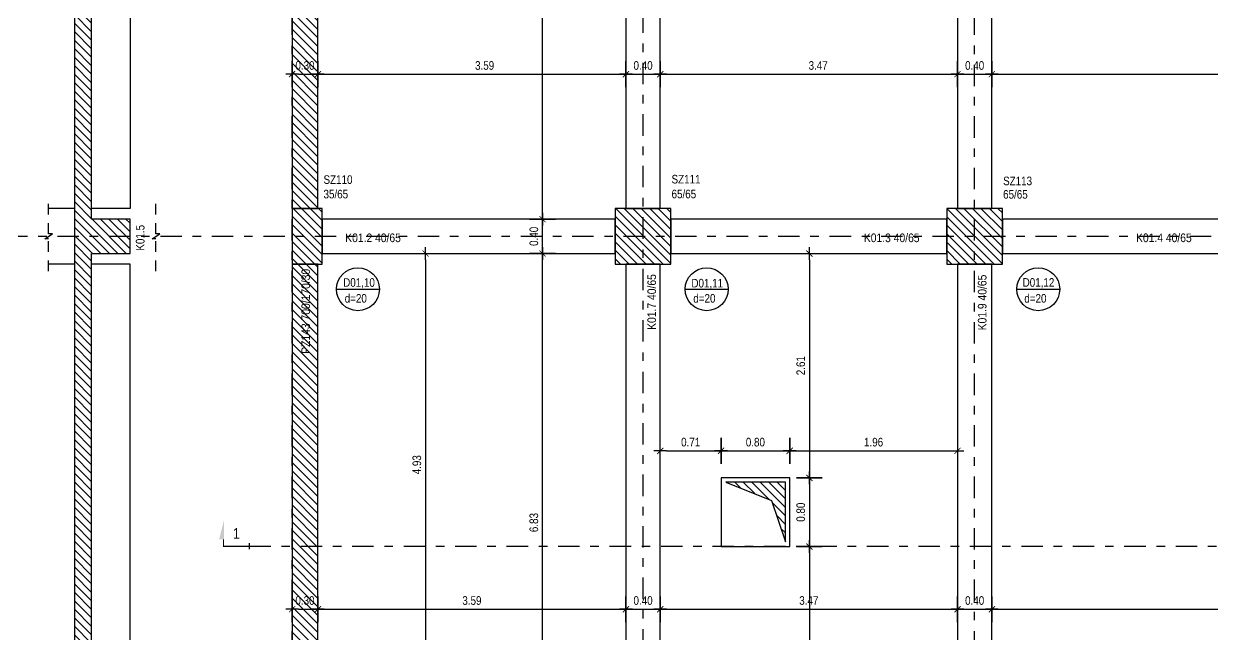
# Model space of a CAD drawing. Header units: metres. Extents: x 419734 to 420376, y 4564732 to 4565123.
# Drawn here: x 419868.5 to 419882.35, y 4565094.95 to 4565102.06 of the extents above; entities that cross this region are included whole.
import ezdxf
from ezdxf.enums import TextEntityAlignment as Align

# ---------------------------------------------------------------- set-up
doc = ezdxf.new("R2010")
doc.units = ezdxf.units.M
doc.linetypes.add('NASCOSTA', pattern=[0.375, 0.25, -0.125])
doc.linetypes.add('TRATTO-PUNTO', pattern=[1, 0.5, -0.25, 0, -0.25])
doc.layers.get('Defpoints').update_dxf_attribs({"color": 5})
for name, color, linetype in [('SW_ASSI', 7, 'TRATTO-PUNTO'), ('SW_DIM', 33, 'Continuous'), ('SW_MAGRONE', 2, 'Continuous'), ('SW_QUOTE', 1, 'Continuous'), ('SW_SEZIONI_CARPENTERIA', 4, 'Continuous'), ('SW_TESTI', 2, 'Continuous'), ('SW_TRATT_GRIGIO', 252, 'NASCOSTA'), ('SW_TRATTEGGIO_252', 252, 'Continuous'), ('SW_TXT_TESTI', 1, 'Continuous'), ('SW_VISTE', 1, 'Continuous')]:
    doc.layers.add(name, color=color, linetype=linetype)
doc.styles.add('SWS', font='ARIALN.TTF')
doc.dimstyles.new('DIM-SW-50_m', dxfattribs={"dimtxt": 0.1, "dimasz": 0.075, "dimexe": 0.125, "dimexo": 0.125, "dimgap": 0.05, "dimtad": 1, "dimzin": 1, "dimdsep": 46, "dimtxsty": 'SWS', "dimblk1": 'D', "dimblk2": 'D', "dimsah": 1, "dimcen": 0.0075, "dimdle": 0.0625, "dimse1": 1, "dimse2": 1, "dimclrd": 256, "dimclre": 256, "dimclrt": 256, "dimazin": 0, "dimtfac": 0.75, "dimtmove": 1, "dimatfit": 3, "dimldrblk": 'D', "dimfxl": 0.125, "dimtvp": 1.5, "dimtolj": 1, "dimtzin": 0, "dimarcsym": 0})

# ---------------------------------------------------------------- blocks, each defined once
blk = doc.blocks.new('D')
for p, q in [((0, 2), (0, -2)), ((-1, 0), (1, 0))]:
    blk.add_line(p, q)
at = {"const_width": 0.141}
blk.add_lwpolyline([(0.48, 0.48), (-0.48, -0.48)], dxfattribs=at)
blk = doc.blocks.new('*D400')
at = {"layer": 'Defpoints', "color": 0, "ltscale": 0.5, "transparency": 16777216}
for p in [(419871.625, 4565101.473), (419871.925, 4565101.473), (419871.925, 4565101.473)]:
    blk.add_point(p, dxfattribs=at)
at = {"layer": 'SW_DIM', "lineweight": -2, "ltscale": 0.5, "transparency": 16777216}
blk.add_line((419871.7, 4565101.473), (419871.85, 4565101.473), dxfattribs=at)
at = {"layer": 'SW_DIM', "lineweight": -2, "ltscale": 0.5, "transparency": 16777216, "xscale": 0.075, "yscale": 0.075, "zscale": 0.075, "rotation": 180}
blk.add_blockref('D', (419871.625, 4565101.473), dxfattribs=at)
at = {"layer": 'SW_DIM', "lineweight": -2, "ltscale": 0.5, "transparency": 16777216, "xscale": 0.075, "yscale": 0.075, "zscale": 0.075}
blk.add_blockref('D', (419871.925, 4565101.473), dxfattribs=at)
at = {"layer": 'SW_DIM', "ltscale": 0.5, "transparency": 16777216, "insert": (419871.775, 4565101.574), "char_height": 0.1, "attachment_point": 5, "style": 'SWS'}
blk.add_mtext('\\A1;0.30', dxfattribs=at)
blk = doc.blocks.new('*D401')
at = {"layer": 'Defpoints', "color": 0, "ltscale": 0.5, "transparency": 16777216}
for p in [(419871.925, 4565101.473), (419875.516, 4565101.473), (419875.516, 4565101.459)]:
    blk.add_point(p, dxfattribs=at)
at = {"layer": 'SW_DIM', "lineweight": -2, "ltscale": 0.5, "transparency": 16777216}
blk.add_line((419872, 4565101.473), (419875.441, 4565101.473), dxfattribs=at)
at = {"layer": 'SW_DIM', "lineweight": -2, "ltscale": 0.5, "transparency": 16777216, "xscale": 0.075, "yscale": 0.075, "zscale": 0.075, "rotation": 180}
blk.add_blockref('D', (419871.925, 4565101.473), dxfattribs=at)
at = {"layer": 'SW_DIM', "lineweight": -2, "ltscale": 0.5, "transparency": 16777216, "xscale": 0.075, "yscale": 0.075, "zscale": 0.075}
blk.add_blockref('D', (419875.516, 4565101.473), dxfattribs=at)
at = {"layer": 'SW_DIM', "ltscale": 0.5, "transparency": 16777216, "insert": (419873.869, 4565101.574), "char_height": 0.1, "attachment_point": 5, "style": 'SWS'}
blk.add_mtext('\\A1;3.59', dxfattribs=at)
blk = doc.blocks.new('*D402')
at = {"layer": 'Defpoints', "color": 0, "ltscale": 0.5, "transparency": 16777216}
for p in [(419875.516, 4565101.459), (419875.916, 4565101.473), (419875.916, 4565101.465)]:
    blk.add_point(p, dxfattribs=at)
at = {"layer": 'SW_DIM', "lineweight": -2, "ltscale": 0.5, "transparency": 16777216}
blk.add_line((419875.591, 4565101.473), (419875.841, 4565101.473), dxfattribs=at)
at = {"layer": 'SW_DIM', "lineweight": -2, "ltscale": 0.5, "transparency": 16777216, "xscale": 0.075, "yscale": 0.075, "zscale": 0.075, "rotation": 180}
blk.add_blockref('D', (419875.516, 4565101.473), dxfattribs=at)
at = {"layer": 'SW_DIM', "lineweight": -2, "ltscale": 0.5, "transparency": 16777216, "xscale": 0.075, "yscale": 0.075, "zscale": 0.075}
blk.add_blockref('D', (419875.916, 4565101.473), dxfattribs=at)
at = {"layer": 'SW_DIM', "ltscale": 0.5, "transparency": 16777216, "insert": (419875.716, 4565101.574), "char_height": 0.1, "attachment_point": 5, "style": 'SWS'}
blk.add_mtext('\\A1;0.40', dxfattribs=at)
blk = doc.blocks.new('*D403')
at = {"layer": 'Defpoints', "color": 0, "ltscale": 0.5, "transparency": 16777216}
for p in [(419875.916, 4565101.465), (419879.381, 4565101.487), (419879.381, 4565101.473)]:
    blk.add_point(p, dxfattribs=at)
at = {"layer": 'SW_DIM', "lineweight": -2, "ltscale": 0.5, "transparency": 16777216}
blk.add_line((419875.991, 4565101.473), (419879.306, 4565101.473), dxfattribs=at)
at = {"layer": 'SW_DIM', "lineweight": -2, "ltscale": 0.5, "transparency": 16777216, "xscale": 0.075, "yscale": 0.075, "zscale": 0.075, "rotation": 180}
blk.add_blockref('D', (419875.916, 4565101.473), dxfattribs=at)
at = {"layer": 'SW_DIM', "lineweight": -2, "ltscale": 0.5, "transparency": 16777216, "xscale": 0.075, "yscale": 0.075, "zscale": 0.075}
blk.add_blockref('D', (419879.381, 4565101.473), dxfattribs=at)
at = {"layer": 'SW_DIM', "ltscale": 0.5, "transparency": 16777216, "insert": (419877.757, 4565101.574), "char_height": 0.1, "attachment_point": 5, "style": 'SWS'}
blk.add_mtext('\\A1;3.47', dxfattribs=at)
blk = doc.blocks.new('*D404')
at = {"layer": 'Defpoints', "color": 0, "ltscale": 0.5, "transparency": 16777216}
for p in [(419879.381, 4565101.487), (419879.781, 4565101.473), (419879.781, 4565101.459)]:
    blk.add_point(p, dxfattribs=at)
at = {"layer": 'SW_DIM', "lineweight": -2, "ltscale": 0.5, "transparency": 16777216}
blk.add_line((419879.456, 4565101.473), (419879.706, 4565101.473), dxfattribs=at)
at = {"layer": 'SW_DIM', "lineweight": -2, "ltscale": 0.5, "transparency": 16777216, "xscale": 0.075, "yscale": 0.075, "zscale": 0.075, "rotation": 180}
blk.add_blockref('D', (419879.381, 4565101.473), dxfattribs=at)
at = {"layer": 'SW_DIM', "lineweight": -2, "ltscale": 0.5, "transparency": 16777216, "xscale": 0.075, "yscale": 0.075, "zscale": 0.075}
blk.add_blockref('D', (419879.781, 4565101.473), dxfattribs=at)
at = {"layer": 'SW_DIM', "ltscale": 0.5, "transparency": 16777216, "insert": (419879.581, 4565101.574), "char_height": 0.1, "attachment_point": 5, "style": 'SWS'}
blk.add_mtext('\\A1;0.40', dxfattribs=at)
blk = doc.blocks.new('*D405')
at = {"layer": 'Defpoints', "color": 0, "ltscale": 0.5, "transparency": 16777216}
for p in [(419879.781, 4565101.459), (419886.748, 4565101.473), (419886.748, 4565101.459)]:
    blk.add_point(p, dxfattribs=at)
at = {"layer": 'SW_DIM', "lineweight": -2, "ltscale": 0.5, "transparency": 16777216}
blk.add_line((419879.856, 4565101.473), (419886.673, 4565101.473), dxfattribs=at)
at = {"layer": 'SW_DIM', "lineweight": -2, "ltscale": 0.5, "transparency": 16777216, "xscale": 0.075, "yscale": 0.075, "zscale": 0.075, "rotation": 180}
blk.add_blockref('D', (419879.781, 4565101.473), dxfattribs=at)
at = {"layer": 'SW_DIM', "lineweight": -2, "ltscale": 0.5, "transparency": 16777216, "xscale": 0.075, "yscale": 0.075, "zscale": 0.075}
blk.add_blockref('D', (419886.748, 4565101.473), dxfattribs=at)
at = {"layer": 'SW_DIM', "ltscale": 0.5, "transparency": 16777216, "insert": (419882.957, 4565101.574), "char_height": 0.1, "attachment_point": 5, "style": 'SWS'}
blk.add_mtext('\\A1;6.97', dxfattribs=at)
blk = doc.blocks.new('*D421')
at = {"layer": 'Defpoints', "color": 0, "ltscale": 0.5, "transparency": 16777216}
for p in [(419871.625, 4565095.237), (419871.925, 4565095.237), (419871.925, 4565095.237)]:
    blk.add_point(p, dxfattribs=at)
at = {"layer": 'SW_DIM', "lineweight": -2, "ltscale": 0.5, "transparency": 16777216}
blk.add_line((419871.7, 4565095.237), (419871.85, 4565095.237), dxfattribs=at)
at = {"layer": 'SW_DIM', "lineweight": -2, "ltscale": 0.5, "transparency": 16777216, "xscale": 0.075, "yscale": 0.075, "zscale": 0.075, "rotation": 180}
blk.add_blockref('D', (419871.625, 4565095.237), dxfattribs=at)
at = {"layer": 'SW_DIM', "lineweight": -2, "ltscale": 0.5, "transparency": 16777216, "xscale": 0.075, "yscale": 0.075, "zscale": 0.075}
blk.add_blockref('D', (419871.925, 4565095.237), dxfattribs=at)
at = {"layer": 'SW_DIM', "ltscale": 0.5, "transparency": 16777216, "insert": (419871.775, 4565095.338), "char_height": 0.1, "attachment_point": 5, "style": 'SWS'}
blk.add_mtext('\\A1;0.30', dxfattribs=at)
blk = doc.blocks.new('*D422')
at = {"layer": 'Defpoints', "color": 0, "ltscale": 0.5, "transparency": 16777216}
for p in [(419871.925, 4565095.237), (419875.516, 4565095.237), (419875.516, 4565095.223)]:
    blk.add_point(p, dxfattribs=at)
at = {"layer": 'SW_DIM', "lineweight": -2, "ltscale": 0.5, "transparency": 16777216}
blk.add_line((419872, 4565095.237), (419875.441, 4565095.237), dxfattribs=at)
at = {"layer": 'SW_DIM', "lineweight": -2, "ltscale": 0.5, "transparency": 16777216, "xscale": 0.075, "yscale": 0.075, "zscale": 0.075, "rotation": 180}
blk.add_blockref('D', (419871.925, 4565095.237), dxfattribs=at)
at = {"layer": 'SW_DIM', "lineweight": -2, "ltscale": 0.5, "transparency": 16777216, "xscale": 0.075, "yscale": 0.075, "zscale": 0.075}
blk.add_blockref('D', (419875.516, 4565095.237), dxfattribs=at)
at = {"layer": 'SW_DIM', "ltscale": 0.5, "transparency": 16777216, "insert": (419873.721, 4565095.338), "char_height": 0.1, "attachment_point": 5, "style": 'SWS'}
blk.add_mtext('\\A1;3.59', dxfattribs=at)
blk = doc.blocks.new('*D423')
at = {"layer": 'Defpoints', "color": 0, "ltscale": 0.5, "transparency": 16777216}
for p in [(419875.516, 4565095.223), (419875.916, 4565095.237), (419875.916, 4565095.228)]:
    blk.add_point(p, dxfattribs=at)
at = {"layer": 'SW_DIM', "lineweight": -2, "ltscale": 0.5, "transparency": 16777216}
blk.add_line((419875.591, 4565095.237), (419875.841, 4565095.237), dxfattribs=at)
at = {"layer": 'SW_DIM', "lineweight": -2, "ltscale": 0.5, "transparency": 16777216, "xscale": 0.075, "yscale": 0.075, "zscale": 0.075, "rotation": 180}
blk.add_blockref('D', (419875.516, 4565095.237), dxfattribs=at)
at = {"layer": 'SW_DIM', "lineweight": -2, "ltscale": 0.5, "transparency": 16777216, "xscale": 0.075, "yscale": 0.075, "zscale": 0.075}
blk.add_blockref('D', (419875.916, 4565095.237), dxfattribs=at)
at = {"layer": 'SW_DIM', "ltscale": 0.5, "transparency": 16777216, "insert": (419875.716, 4565095.338), "char_height": 0.1, "attachment_point": 5, "style": 'SWS'}
blk.add_mtext('\\A1;0.40', dxfattribs=at)
blk = doc.blocks.new('*D424')
at = {"layer": 'Defpoints', "color": 0, "ltscale": 0.5, "transparency": 16777216}
for p in [(419875.916, 4565095.228), (419879.381, 4565095.25), (419879.381, 4565095.237)]:
    blk.add_point(p, dxfattribs=at)
at = {"layer": 'SW_DIM', "lineweight": -2, "ltscale": 0.5, "transparency": 16777216}
blk.add_line((419875.991, 4565095.237), (419879.306, 4565095.237), dxfattribs=at)
at = {"layer": 'SW_DIM', "lineweight": -2, "ltscale": 0.5, "transparency": 16777216, "xscale": 0.075, "yscale": 0.075, "zscale": 0.075, "rotation": 180}
blk.add_blockref('D', (419875.916, 4565095.237), dxfattribs=at)
at = {"layer": 'SW_DIM', "lineweight": -2, "ltscale": 0.5, "transparency": 16777216, "xscale": 0.075, "yscale": 0.075, "zscale": 0.075}
blk.add_blockref('D', (419879.381, 4565095.237), dxfattribs=at)
at = {"layer": 'SW_DIM', "ltscale": 0.5, "transparency": 16777216, "insert": (419877.648, 4565095.338), "char_height": 0.1, "attachment_point": 5, "style": 'SWS'}
blk.add_mtext('\\A1;3.47', dxfattribs=at)
blk = doc.blocks.new('*D425')
at = {"layer": 'Defpoints', "color": 0, "ltscale": 0.5, "transparency": 16777216}
for p in [(419879.381, 4565095.25), (419879.781, 4565095.237), (419879.781, 4565095.223)]:
    blk.add_point(p, dxfattribs=at)
at = {"layer": 'SW_DIM', "lineweight": -2, "ltscale": 0.5, "transparency": 16777216}
blk.add_line((419879.456, 4565095.237), (419879.706, 4565095.237), dxfattribs=at)
at = {"layer": 'SW_DIM', "lineweight": -2, "ltscale": 0.5, "transparency": 16777216, "xscale": 0.075, "yscale": 0.075, "zscale": 0.075, "rotation": 180}
blk.add_blockref('D', (419879.381, 4565095.237), dxfattribs=at)
at = {"layer": 'SW_DIM', "lineweight": -2, "ltscale": 0.5, "transparency": 16777216, "xscale": 0.075, "yscale": 0.075, "zscale": 0.075}
blk.add_blockref('D', (419879.781, 4565095.237), dxfattribs=at)
at = {"layer": 'SW_DIM', "ltscale": 0.5, "transparency": 16777216, "insert": (419879.581, 4565095.338), "char_height": 0.1, "attachment_point": 5, "style": 'SWS'}
blk.add_mtext('\\A1;0.40', dxfattribs=at)
blk = doc.blocks.new('*D426')
at = {"layer": 'Defpoints', "color": 0, "ltscale": 0.5, "transparency": 16777216}
for p in [(419879.781, 4565095.223), (419886.748, 4565095.237), (419886.748, 4565095.223)]:
    blk.add_point(p, dxfattribs=at)
at = {"layer": 'SW_DIM', "lineweight": -2, "ltscale": 0.5, "transparency": 16777216}
blk.add_line((419879.856, 4565095.237), (419886.673, 4565095.237), dxfattribs=at)
at = {"layer": 'SW_DIM', "lineweight": -2, "ltscale": 0.5, "transparency": 16777216, "xscale": 0.075, "yscale": 0.075, "zscale": 0.075, "rotation": 180}
blk.add_blockref('D', (419879.781, 4565095.237), dxfattribs=at)
at = {"layer": 'SW_DIM', "lineweight": -2, "ltscale": 0.5, "transparency": 16777216, "xscale": 0.075, "yscale": 0.075, "zscale": 0.075}
blk.add_blockref('D', (419886.748, 4565095.237), dxfattribs=at)
at = {"layer": 'SW_DIM', "ltscale": 0.5, "transparency": 16777216, "insert": (419883.264, 4565095.338), "char_height": 0.1, "attachment_point": 5, "style": 'SWS'}
blk.add_mtext('\\A1;6.97', dxfattribs=at)
blk = doc.blocks.new('*D443')
at = {"layer": 'Defpoints', "color": 0, "ltscale": 0.5, "transparency": 16777216}
for p in [(419874.544, 4565099.383), (419874.55, 4565099.383), (419874.544, 4565092.558)]:
    blk.add_point(p, dxfattribs=at)
at = {"layer": 'SW_DIM', "lineweight": -2, "ltscale": 0.5, "transparency": 16777216}
blk.add_line((419874.544, 4565092.633), (419874.544, 4565099.308), dxfattribs=at)
at = {"layer": 'SW_DIM', "lineweight": -2, "ltscale": 0.5, "transparency": 16777216, "xscale": 0.075, "yscale": 0.075, "zscale": 0.075}
for p, rotation in [((419874.544, 4565099.383), 90), ((419874.544, 4565092.558), 270)]:
    blk.add_blockref('D', p, dxfattribs=dict(at, rotation=rotation))
at = {"layer": 'SW_DIM', "ltscale": 0.5, "transparency": 16777216, "insert": (419874.443, 4565096.247), "char_height": 0.1, "attachment_point": 5, "rotation": 90, "style": 'SWS'}
blk.add_mtext('\\A1;6.83', dxfattribs=at)
blk = doc.blocks.new('*D444')
at = {"layer": 'Defpoints', "color": 0, "ltscale": 0.5, "transparency": 16777216}
for p in [(419874.536, 4565099.783), (419874.544, 4565099.783), (419874.55, 4565099.383)]:
    blk.add_point(p, dxfattribs=at)
at = {"layer": 'SW_DIM', "lineweight": -2, "ltscale": 0.5, "transparency": 16777216}
blk.add_line((419874.544, 4565099.458), (419874.544, 4565099.708), dxfattribs=at)
at = {"layer": 'SW_DIM', "lineweight": -2, "ltscale": 0.5, "transparency": 16777216, "xscale": 0.075, "yscale": 0.075, "zscale": 0.075}
for p, rotation in [((419874.544, 4565099.783), 90), ((419874.544, 4565099.383), 270)]:
    blk.add_blockref('D', p, dxfattribs=dict(at, rotation=rotation))
at = {"layer": 'SW_DIM', "ltscale": 0.5, "transparency": 16777216, "insert": (419874.443, 4565099.583), "char_height": 0.1, "attachment_point": 5, "rotation": 90, "style": 'SWS'}
blk.add_mtext('\\A1;0.40', dxfattribs=at)
blk = doc.blocks.new('*D445')
at = {"layer": 'Defpoints', "color": 0, "ltscale": 0.5, "transparency": 16777216}
for p in [(419874.544, 4565105.108), (419874.55, 4565105.108), (419874.536, 4565099.783)]:
    blk.add_point(p, dxfattribs=at)
at = {"layer": 'SW_DIM', "lineweight": -2, "ltscale": 0.5, "transparency": 16777216}
blk.add_line((419874.544, 4565099.858), (419874.544, 4565105.033), dxfattribs=at)
at = {"layer": 'SW_DIM', "lineweight": -2, "ltscale": 0.5, "transparency": 16777216, "xscale": 0.075, "yscale": 0.075, "zscale": 0.075}
for p, rotation in [((419874.544, 4565105.108), 90), ((419874.544, 4565099.783), 270)]:
    blk.add_blockref('D', p, dxfattribs=dict(at, rotation=rotation))
at = {"layer": 'SW_DIM', "ltscale": 0.5, "transparency": 16777216, "insert": (419874.443, 4565102.446), "char_height": 0.1, "attachment_point": 5, "rotation": 90, "style": 'SWS'}
blk.add_mtext('\\A1;5.32', dxfattribs=at)
blk = doc.blocks.new('*U6')
at = {"layer": 'SW_QUOTE', "const_width": 0.0003}
blk.add_lwpolyline([(0, 0), (-0.006, 0), (-0.006, 0.00159)], dxfattribs=at)
at = {"layer": 'SW_QUOTE', "const_width": 0.0003, "flags": 128}
blk.add_lwpolyline([(0, -0.00075), (0, 0.00075)], dxfattribs=at)
at = {"layer": 'SW_QUOTE'}
blk.add_solid([(-0.00585, 0.00159), (-0.00701, 0.00159), (-0.00585, 0.00624)], dxfattribs=at)
at = {"layer": 'SW_TESTI', "color": 3, "style": 'SWS'}
blk.add_attdef('SEZ', text='', height=0.0025, dxfattribs=at).set_placement((-0.003, 0.003), align=Align.MIDDLE)
at = {"layer": 'SW_TESTI', "style": 'SWS'}
for tag, p in [('RIF_DOC', (-0.003, -0.0025)), ('RIF_DOC_SEC', (-0.003, -0.0055))]:
    blk.add_attdef(tag, text='', height=0.002, dxfattribs=at).set_placement(p, align=Align.MIDDLE)
blk = doc.blocks.new('*D512')
at = {"layer": 'Defpoints', "color": 0, "ltscale": 0.5, "transparency": 16777216}
for p in [(419872.903, 4565099.383), (419872.825, 4565094.458), (419873.18, 4565094.458)]:
    blk.add_point(p, dxfattribs=at)
at = {"layer": 'SW_DIM', "lineweight": -2, "ltscale": 0.5, "transparency": 16777216}
blk.add_line((419873.18, 4565099.308), (419873.18, 4565094.533), dxfattribs=at)
at = {"layer": 'SW_DIM', "lineweight": -2, "ltscale": 0.5, "transparency": 16777216, "xscale": 0.075, "yscale": 0.075, "zscale": 0.075}
for p, rotation in [((419873.18, 4565099.383), 90), ((419873.18, 4565094.458), 270)]:
    blk.add_blockref('D', p, dxfattribs=dict(at, rotation=rotation))
at = {"layer": 'SW_DIM', "ltscale": 0.5, "transparency": 16777216, "insert": (419873.079, 4565096.921), "char_height": 0.1, "attachment_point": 5, "rotation": 90, "style": 'SWS'}
blk.add_mtext('\\A1;4.93', dxfattribs=at)
blk = doc.blocks.new('*D515')
at = {"layer": 'Defpoints', "color": 0, "ltscale": 0.5, "transparency": 16777216}
for p in [(419876.625, 4565097.083), (419875.916, 4565096.822), (419876.625, 4565096.768)]:
    blk.add_point(p, dxfattribs=at)
at = {"layer": 'SW_DIM', "lineweight": -2, "ltscale": 0.5, "transparency": 16777216}
blk.add_line((419875.991, 4565097.083), (419876.55, 4565097.083), dxfattribs=at)
at = {"layer": 'SW_DIM', "lineweight": -2, "ltscale": 0.5, "transparency": 16777216, "xscale": 0.075, "yscale": 0.075, "zscale": 0.075, "rotation": 180}
blk.add_blockref('D', (419875.916, 4565097.083), dxfattribs=at)
at = {"layer": 'SW_DIM', "lineweight": -2, "ltscale": 0.5, "transparency": 16777216, "xscale": 0.075, "yscale": 0.075, "zscale": 0.075}
blk.add_blockref('D', (419876.625, 4565097.083), dxfattribs=at)
at = {"layer": 'SW_DIM', "ltscale": 0.5, "transparency": 16777216, "insert": (419876.271, 4565097.184), "char_height": 0.1, "attachment_point": 5, "style": 'SWS'}
blk.add_mtext('\\A1;0.71', dxfattribs=at)
blk = doc.blocks.new('*D516')
at = {"layer": 'Defpoints', "color": 0, "ltscale": 0.5, "transparency": 16777216}
for p in [(419877.425, 4565097.083), (419876.625, 4565096.768), (419877.425, 4565096.768)]:
    blk.add_point(p, dxfattribs=at)
at = {"layer": 'SW_DIM', "lineweight": -2, "ltscale": 0.5, "transparency": 16777216}
blk.add_line((419876.7, 4565097.083), (419877.35, 4565097.083), dxfattribs=at)
at = {"layer": 'SW_DIM', "lineweight": -2, "ltscale": 0.5, "transparency": 16777216, "xscale": 0.075, "yscale": 0.075, "zscale": 0.075, "rotation": 180}
blk.add_blockref('D', (419876.625, 4565097.083), dxfattribs=at)
at = {"layer": 'SW_DIM', "lineweight": -2, "ltscale": 0.5, "transparency": 16777216, "xscale": 0.075, "yscale": 0.075, "zscale": 0.075}
blk.add_blockref('D', (419877.425, 4565097.083), dxfattribs=at)
at = {"layer": 'SW_DIM', "ltscale": 0.5, "transparency": 16777216, "insert": (419877.025, 4565097.184), "char_height": 0.1, "attachment_point": 5, "style": 'SWS'}
blk.add_mtext('\\A1;0.80', dxfattribs=at)
blk = doc.blocks.new('*D517')
at = {"layer": 'Defpoints', "color": 0, "ltscale": 0.5, "transparency": 16777216}
for p in [(419879.381, 4565097.083), (419879.381, 4565096.843), (419877.425, 4565096.768)]:
    blk.add_point(p, dxfattribs=at)
at = {"layer": 'SW_DIM', "lineweight": -2, "ltscale": 0.5, "transparency": 16777216}
blk.add_line((419877.5, 4565097.083), (419879.306, 4565097.083), dxfattribs=at)
at = {"layer": 'SW_DIM', "lineweight": -2, "ltscale": 0.5, "transparency": 16777216, "xscale": 0.075, "yscale": 0.075, "zscale": 0.075, "rotation": 180}
blk.add_blockref('D', (419877.425, 4565097.083), dxfattribs=at)
at = {"layer": 'SW_DIM', "lineweight": -2, "ltscale": 0.5, "transparency": 16777216, "xscale": 0.075, "yscale": 0.075, "zscale": 0.075}
blk.add_blockref('D', (419879.381, 4565097.083), dxfattribs=at)
at = {"layer": 'SW_DIM', "ltscale": 0.5, "transparency": 16777216, "insert": (419878.403, 4565097.184), "char_height": 0.1, "attachment_point": 5, "style": 'SWS'}
blk.add_mtext('\\A1;1.96', dxfattribs=at)
blk = doc.blocks.new('*D518')
at = {"layer": 'Defpoints', "color": 0, "ltscale": 0.5, "transparency": 16777216}
for p in [(419877.454, 4565099.383), (419877.425, 4565096.768), (419877.655, 4565096.768)]:
    blk.add_point(p, dxfattribs=at)
at = {"layer": 'SW_DIM', "lineweight": -2, "ltscale": 0.5, "transparency": 16777216}
blk.add_line((419877.655, 4565099.308), (419877.655, 4565096.843), dxfattribs=at)
at = {"layer": 'SW_DIM', "lineweight": -2, "ltscale": 0.5, "transparency": 16777216, "xscale": 0.075, "yscale": 0.075, "zscale": 0.075}
for p, rotation in [((419877.655, 4565099.383), 90), ((419877.655, 4565096.768), 270)]:
    blk.add_blockref('D', p, dxfattribs=dict(at, rotation=rotation))
at = {"layer": 'SW_DIM', "ltscale": 0.5, "transparency": 16777216, "insert": (419877.554, 4565098.076), "char_height": 0.1, "attachment_point": 5, "rotation": 90, "style": 'SWS'}
blk.add_mtext('\\A1;2.61', dxfattribs=at)
blk = doc.blocks.new('*D519')
at = {"layer": 'Defpoints', "color": 0, "ltscale": 0.5, "transparency": 16777216}
for p in [(419877.425, 4565096.768), (419877.425, 4565095.968), (419877.655, 4565095.968)]:
    blk.add_point(p, dxfattribs=at)
at = {"layer": 'SW_DIM', "lineweight": -2, "ltscale": 0.5, "transparency": 16777216}
blk.add_line((419877.655, 4565096.693), (419877.655, 4565096.043), dxfattribs=at)
at = {"layer": 'SW_DIM', "lineweight": -2, "ltscale": 0.5, "transparency": 16777216, "xscale": 0.075, "yscale": 0.075, "zscale": 0.075}
for p, rotation in [((419877.655, 4565096.768), 90), ((419877.655, 4565095.968), 270)]:
    blk.add_blockref('D', p, dxfattribs=dict(at, rotation=rotation))
at = {"layer": 'SW_DIM', "ltscale": 0.5, "transparency": 16777216, "insert": (419877.554, 4565096.368), "char_height": 0.1, "attachment_point": 5, "rotation": 90, "style": 'SWS'}
blk.add_mtext('\\A1;0.80', dxfattribs=at)
blk = doc.blocks.new('*D520')
at = {"layer": 'Defpoints', "color": 0, "ltscale": 0.5, "transparency": 16777216}
for p in [(419877.425, 4565095.968), (419877.533, 4565092.558), (419877.655, 4565092.558)]:
    blk.add_point(p, dxfattribs=at)
at = {"layer": 'SW_DIM', "lineweight": -2, "ltscale": 0.5, "transparency": 16777216}
blk.add_line((419877.655, 4565095.893), (419877.655, 4565092.633), dxfattribs=at)
at = {"layer": 'SW_DIM', "lineweight": -2, "ltscale": 0.5, "transparency": 16777216, "xscale": 0.075, "yscale": 0.075, "zscale": 0.075}
for p, rotation in [((419877.655, 4565095.968), 90), ((419877.655, 4565092.558), 270)]:
    blk.add_blockref('D', p, dxfattribs=dict(at, rotation=rotation))
at = {"layer": 'SW_DIM', "ltscale": 0.5, "transparency": 16777216, "insert": (419877.554, 4565094.263), "char_height": 0.1, "attachment_point": 5, "rotation": 90, "style": 'SWS'}
blk.add_mtext('\\A1;3.41', dxfattribs=at)

msp = doc.modelspace()

# ---------------------------------------------------------------- hatches: boundary and pattern name
at = {"layer": 'SW_TRATTEGGIO_252'}
h = msp.add_hatch(dxfattribs=at)
h.set_pattern_fill('_USER', color=256, scale=0.07, angle=135, pattern_type=0)
h.set_pattern_definition([(135, (419843.31184, 4565196.05052), (-0.049497475, -0.049497475), [])])
h.paths.add_polyline_path([(419869.2871, 4565099.25843), (419869.2871, 4565099.38343), (419869.7371, 4565099.38343), (419869.7371, 4565099.78343), (419869.2871, 4565099.78343), (419869.2871, 4565099.90843), (419869.2871, 4565105.10843), (419869.7371, 4565105.10843), (419870.0371, 4565105.10843), (419870.0371, 4565105.22843), (419869.9921, 4565105.22843), (419870.0821, 4565105.28843), (419870.0371, 4565105.28843), (419870.0371, 4565105.40843), (419869.0371, 4565105.40843), (419869.0371, 4565105.10843), (419869.0871, 4565105.10843), (419869.0871, 4565099.90843), (419869.0871, 4565099.25843), (419869.0871, 4565092.60843), (419869.0871, 4565092.55843), (419869.0371, 4565092.55843), (419869.0371, 4565092.25843), (419870.0371, 4565092.25843), (419870.0371, 4565092.37843), (419869.9921, 4565092.37843), (419870.0821, 4565092.43843), (419870.0371, 4565092.43843), (419870.0371, 4565092.55843), (419869.7371, 4565092.55843), (419869.2871, 4565092.55843)])
h = msp.add_hatch(dxfattribs=at)
h.set_pattern_fill('_USER', color=256, scale=0.07, angle=135, pattern_type=0)
h.set_pattern_definition([(135, (419843.80018, 4565196.05052), (-0.049497475, -0.049497475), [])])
edge = h.paths.add_edge_path()
edge.add_line((419915.34817, 4565103.20843), (419915.34817, 4565099.60843))
edge.add_line((419915.34817, 4565099.60843), (419911.09817, 4565099.60843))
edge.add_line((419911.09817, 4565099.60843), (419911.09817, 4565102.20843))
edge.add_line((419911.09817, 4565102.20843), (419910.79817, 4565102.20843))
edge.add_line((419910.79817, 4565102.20843), (419910.79817, 4565099.60843))
edge.add_line((419910.79817, 4565099.60843), (419906.54817, 4565099.60843))
edge.add_line((419906.54817, 4565099.60843), (419906.54817, 4565102.20843))
edge.add_line((419906.54817, 4565102.20843), (419906.24817, 4565102.20843))
edge.add_line((419906.24817, 4565102.20843), (419906.24817, 4565099.60843))
edge.add_line((419906.24817, 4565099.60843), (419900.99817, 4565099.60843))
edge.add_line((419900.99817, 4565099.60843), (419900.99817, 4565102.20843))
edge.add_line((419900.99817, 4565102.20843), (419900.69817, 4565102.20843))
edge.add_line((419900.69817, 4565102.20843), (419900.69817, 4565099.30843))
edge.add_line((419900.69817, 4565099.30843), (419906.54817, 4565099.30843))
edge.add_line((419906.54817, 4565099.30843), (419910.79817, 4565099.30843))
edge.add_line((419910.79817, 4565099.30843), (419915.64817, 4565099.30843))
edge.add_line((419915.64817, 4565099.30843), (419915.64817, 4565103.2156))
h.paths.add_polyline_path([(419901.22317, 4565092.60843), (419900.57317, 4565092.60843), (419900.57317, 4565092.25843), (419901.22317, 4565092.25843)])
h.paths.add_polyline_path([(419876.04057, 4565099.90843), (419875.39057, 4565099.90843), (419875.39057, 4565099.25843), (419876.04057, 4565099.25843)])
h.paths.add_polyline_path([(419879.90571, 4565099.90843), (419879.25571, 4565099.90843), (419879.25571, 4565099.25843), (419879.90571, 4565099.25843)])
h.paths.add_polyline_path([(419871.97544, 4565099.90843), (419871.62544, 4565099.90843), (419871.62544, 4565099.25843), (419871.97544, 4565099.25843)])
h.paths.add_polyline_path([(419879.90571, 4565092.60843), (419879.25571, 4565092.60843), (419879.25571, 4565092.25843), (419879.90571, 4565092.25843)])
h.paths.add_polyline_path([(419895.14317, 4565092.90843), (419894.79317, 4565092.90843), (419894.79317, 4565092.25843), (419895.14317, 4565092.25843)])
h.paths.add_polyline_path([(419894.75317, 4565092.90843), (419894.40317, 4565092.90843), (419894.40317, 4565092.25843), (419894.75317, 4565092.25843)])
h.paths.add_polyline_path([(419895.14317, 4565105.40843), (419894.79317, 4565105.40843), (419894.79317, 4565104.75843), (419895.14317, 4565104.75843)])
h.paths.add_polyline_path([(419894.75317, 4565105.40843), (419894.40317, 4565105.40843), (419894.40317, 4565104.75843), (419894.75317, 4565104.75843)])
h.paths.add_polyline_path([(419896.14317, 4565105.40843), (419895.14317, 4565105.40843), (419895.14317, 4565105.10843), (419896.14317, 4565105.10843)])
h.paths.add_polyline_path([(419877.15571, 4565105.10843), (419877.15571, 4565105.40843), (419871.62544, 4565105.40843), (419871.62544, 4565099.90843), (419871.92544, 4565099.90843), (419871.92544, 4565105.10843)])
h.paths.add_polyline_path([(419881.45871, 4565105.10843), (419881.45871, 4565105.40843), (419879.85591, 4565105.40843), (419878.95571, 4565105.40843), (419878.95571, 4565105.10843)])
h.paths.add_polyline_path([(419889.20494, 4565105.10843), (419889.20494, 4565105.40843), (419885.06271, 4565105.40843), (419885.06271, 4565105.10843)])
h.paths.add_polyline_path([(419892.80894, 4565105.40843), (419892.80894, 4565105.10843), (419894.40317, 4565105.10843), (419894.40317, 4565105.40843)])
h.paths.add_polyline_path([(419897.89817, 4565105.10843), (419897.89817, 4565105.40843), (419896.14317, 4565105.40843), (419896.14317, 4565105.10843)])
h.paths.add_polyline_path([(419902.47317, 4565105.10843), (419902.47317, 4565105.40843), (419900.59837, 4565105.40843), (419900.29817, 4565105.40843), (419900.29817, 4565105.10843), (419900.59837, 4565105.10843), (419900.69817, 4565105.10843), (419900.69817, 4565103.20843), (419900.99817, 4565103.20843), (419900.99817, 4565105.10843)])
h.paths.add_polyline_path([(419907.52317, 4565105.10843), (419907.52317, 4565105.40843), (419904.87317, 4565105.40843), (419904.87317, 4565105.10843), (419906.24817, 4565105.10843), (419906.24817, 4565103.20843), (419906.54817, 4565103.20843), (419906.54817, 4565105.10843)])
h.paths.add_polyline_path([(419912.07317, 4565105.10843), (419912.07317, 4565105.40843), (419909.92317, 4565105.40843), (419909.92317, 4565105.10843), (419910.79817, 4565105.10843), (419910.79817, 4565103.20843), (419911.09817, 4565103.20843), (419911.09817, 4565105.10843)])
h.paths.add_polyline_path([(419914.47317, 4565105.40843), (419914.47317, 4565105.10843), (419915.34817, 4565105.10843), (419915.34817, 4565103.20843), (419915.64817, 4565103.2156), (419915.64817, 4565105.10843), (419915.64817, 4565105.40843)])
h.paths.add_polyline_path([(419916.52317, 4565105.10843), (419916.52317, 4565105.40843), (419915.64817, 4565105.40843), (419915.64817, 4565105.10843)])
h.paths.add_polyline_path([(419916.89817, 4565092.25843), (419916.89817, 4565092.55843), (419916.14817, 4565092.55843), (419916.14817, 4565092.25843)])
h.paths.add_polyline_path([(419919.29817, 4565092.55843), (419919.29817, 4565092.25843), (419920.09817, 4565092.25843), (419920.09817, 4565099.90843), (419920.09817, 4565105.40843), (419918.92317, 4565105.40843), (419918.92317, 4565105.10843), (419919.79817, 4565105.10843), (419919.79817, 4565092.55843)])
h.paths.add_polyline_path([(419913.99817, 4565092.55843), (419913.99817, 4565092.25843), (419915.34817, 4565092.25843), (419915.34817, 4565092.55843)])
h.paths.add_polyline_path([(419905.84817, 4565092.55843), (419905.84817, 4565092.25843), (419911.59817, 4565092.25843), (419911.59817, 4565092.55843)])
h.paths.add_polyline_path([(419903.44817, 4565092.25843), (419903.44817, 4565092.55843), (419901.22317, 4565092.55843), (419901.22317, 4565092.25843)])
h.paths.add_polyline_path([(419900.29817, 4565092.55843), (419900.29817, 4565092.25843), (419900.57317, 4565092.25843), (419900.57317, 4565092.55843)])
h.paths.add_polyline_path([(419897.89817, 4565092.25843), (419897.89817, 4565092.55843), (419896.14317, 4565092.55843), (419896.14317, 4565092.25843)])
h.paths.add_polyline_path([(419893.24367, 4565092.25843), (419893.24367, 4565092.55843), (419879.90571, 4565092.55843), (419879.90571, 4565092.25843)])
h.paths.add_polyline_path([(419874.82544, 4565092.55843), (419874.82544, 4565092.25843), (419879.25571, 4565092.25843), (419879.25571, 4565092.55843)])
h.paths.add_polyline_path([(419872.42544, 4565092.25843), (419872.42544, 4565092.55843), (419871.92544, 4565092.55843), (419871.92544, 4565099.25843), (419871.62544, 4565099.25843), (419871.62544, 4565092.25843)])
h = msp.add_hatch(dxfattribs=at)
h.set_pattern_fill('_USER', color=256, scale=0.07, angle=135, pattern_type=0)
h.set_pattern_definition([(135, (12.45782, 118.975785), (-0.0494974746831, -0.0494974746831), [])])
h.paths.add_polyline_path([(419877.37544, 4565096.0239), (419877.37544, 4565096.71843), (419876.68187, 4565096.71843), (419877.21398, 4565096.50574)])

# ---------------------------------------------------------------- linework, layer by layer
at = {"layer": 'SW_ASSI', "color": 8, "ltscale": 0.5}
msp.add_line((419871.12544, 4565095.97093), (419921.28014, 4565095.97093), dxfattribs=at)
at = {"layer": 'SW_ASSI', "ltscale": 0.5}
for points in [[(419871.62544, 4565088.73286), (419871.62544, 4565112.65489)], [(419875.71557, 4565088.75582), (419875.71557, 4565112.65489)], [(419879.58071, 4565088.73286), (419879.58071, 4565112.65489)], [(419867.08971, 4565099.58343), (419921.73249, 4565099.58343)]]:
    msp.add_lwpolyline(points, dxfattribs=at)
at = {"layer": 'SW_MAGRONE'}
for points in [[(419871.92544, 4565105.10843), (419894.40317, 4565105.10843), (419894.40317, 4565105.40843), (419871.62544, 4565105.40843), (419871.62544, 4565099.90843), (419871.92544, 4565099.90843)], [(419875.39057, 4565099.78343), (419871.97544, 4565099.78343), (419871.97544, 4565099.38343), (419875.39057, 4565099.38343)], [(419879.25571, 4565099.78343), (419876.04057, 4565099.78343), (419876.04057, 4565099.38343), (419879.25571, 4565099.38343)], [(419886.67313, 4565099.78343), (419879.90571, 4565099.78343), (419879.90571, 4565099.38343), (419886.67313, 4565099.38343)], [(419879.25571, 4565092.55843), (419871.92544, 4565092.55843), (419871.92544, 4565099.25843), (419871.62544, 4565099.25843), (419871.62544, 4565092.25843), (419879.25571, 4565092.25843)], [(419875.91557, 4565099.25843), (419875.51557, 4565099.25843), (419875.51557, 4565092.55843), (419875.91557, 4565092.55843)], [(419879.78071, 4565099.25843), (419879.38071, 4565099.25843), (419879.38071, 4565092.60843), (419879.78071, 4565092.60843)], [(419877.42544, 4565096.76843), (419876.62544, 4565096.76843), (419876.62544, 4565095.96843), (419877.42544, 4565095.96843)]]:
    msp.add_lwpolyline(points, close=True, dxfattribs=at)
for points in [[(419869.0871, 4565105.10843), (419869.0871, 4565099.90843), (419869.0871, 4565099.25843), (419869.0871, 4565092.60843), (419869.0871, 4565092.55843), (419869.0371, 4565092.55843), (419869.0371, 4565092.25843), (419870.0371, 4565092.25843), (419870.0371, 4565092.37843), (419869.9921, 4565092.37843), (419870.0821, 4565092.43843), (419870.0371, 4565092.43843), (419870.0371, 4565092.55843), (419869.7371, 4565092.55843), (419869.2871, 4565092.55843), (419869.2871, 4565099.25843), (419869.2871, 4565099.38343), (419869.7371, 4565099.38343), (419869.7371, 4565099.78343), (419869.2871, 4565099.78343), (419869.2871, 4565099.90843), (419869.2871, 4565105.10843)], [(419875.51557, 4565105.10843), (419875.51557, 4565099.90843), (419875.91557, 4565099.90843), (419875.91557, 4565105.10843)], [(419879.38071, 4565105.10843), (419879.38071, 4565099.90843), (419879.78071, 4565099.90843), (419879.78071, 4565105.10843)], [(419877.37544, 4565096.0239), (419877.37544, 4565096.71843), (419876.68187, 4565096.71843), (419877.21398, 4565096.50574), (419877.37544, 4565096.0239)]]:
    msp.add_lwpolyline(points, dxfattribs=at)
at = {"layer": 'SW_SEZIONI_CARPENTERIA'}
for points in [[(419871.97544, 4565099.90843), (419871.62544, 4565099.90843), (419871.62544, 4565099.25843), (419871.97544, 4565099.25843)], [(419876.04057, 4565099.90843), (419875.39057, 4565099.90843), (419875.39057, 4565099.25843), (419876.04057, 4565099.25843)], [(419879.90571, 4565099.90843), (419879.25571, 4565099.90843), (419879.25571, 4565099.25843), (419879.90571, 4565099.25843)]]:
    msp.add_lwpolyline(points, close=True, dxfattribs=at)
at = {"layer": 'SW_TRATT_GRIGIO', "ltscale": 0.5}
for points in [[(419868.7871, 4565099.61343), (419868.7871, 4565099.98843)], [(419870.0371, 4565099.61343), (419870.0371, 4565099.98843)], [(419868.7421, 4565099.55343), (419868.8321, 4565099.61343)], [(419868.8321, 4565099.61343), (419868.7871, 4565099.61343)], [(419869.9921, 4565099.55343), (419870.0821, 4565099.61343)], [(419870.0821, 4565099.61343), (419870.0371, 4565099.61343)], [(419868.7871, 4565099.55343), (419868.7421, 4565099.55343)], [(419868.7871, 4565099.17843), (419868.7871, 4565099.55343)], [(419870.0371, 4565099.55343), (419869.9921, 4565099.55343)], [(419870.0371, 4565099.17843), (419870.0371, 4565099.55343)]]:
    msp.add_lwpolyline(points, dxfattribs=at)
at = {"layer": 'SW_TXT_TESTI'}
for points in [[(419872.14211, 4565098.96677), (419872.64211, 4565098.96677)], [(419876.20724, 4565098.96677), (419876.70724, 4565098.96677)], [(419880.07237, 4565098.96677), (419880.57237, 4565098.96677)]]:
    msp.add_lwpolyline(points, dxfattribs=at)
for centre in [(419872.39211, 4565098.96677), (419876.45724, 4565098.96677), (419880.32237, 4565098.96677)]:
    msp.add_circle(centre, 0.25, dxfattribs=at)
at = {"layer": 'SW_VISTE'}
for points in [[(419869.7371, 4565105.10843), (419869.7371, 4565099.90843)], [(419869.0871, 4565099.90843), (419868.7871, 4565099.90843)], [(419869.7371, 4565099.90843), (419869.2871, 4565099.90843)], [(419869.0871, 4565099.25843), (419868.7871, 4565099.25843)], [(419869.7371, 4565099.25843), (419869.2871, 4565099.25843)], [(419869.7371, 4565092.55843), (419869.7371, 4565099.25843)]]:
    msp.add_lwpolyline(points, dxfattribs=at)

# ---------------------------------------------------------------- block references
ref = msp.add_blockref('*U6', (419871.12544, 4565095.97093), dxfattribs=dict(xscale=50, yscale=50, zscale=50))
ref.add_attrib('SEZ', '1', dxfattribs={"layer": 'SW_TESTI', "color": 3, "height": 0.125, "style": 'SWS'}).set_placement((419870.97544, 4565096.12093), align=Align.MIDDLE)

# ---------------------------------------------------------------- texts
at = {"layer": 'SW_TXT_TESTI', "color": 2, "style": 'SWS'}
msp.add_text('K01.5', height=0.1, rotation=90, dxfattribs=at).set_placement((419869.90398, 4565099.41683))
at = {"layer": 'SW_TXT_TESTI', "color": 2, "style": 'SWS', "width": 1.05}
for s, p in [('K01.2 40/65', (419872.24443, 4565099.51607)), ('K01.3 40/65', (419878.28977, 4565099.51607)), ('K01.4 40/65', (419881.46221, 4565099.51607))]:
    msp.add_text(s, height=0.1, dxfattribs=at).set_placement(p)
for s, p in [('PZ143 700/170/30', (419871.83393, 4565098.21457)), ('K01.7 40/65', (419875.86657, 4565098.49339)), ('K01.9 40/65', (419879.71874, 4565098.48777))]:
    msp.add_text(s, height=0.1, rotation=90, dxfattribs=at).set_placement(p)
at = {"layer": 'SW_TXT_TESTI', "style": 'SWS'}
for s, p in [('D01,10', (419872.22046, 4565098.99531)), ('D01,11', (419876.27942, 4565098.98719)), ('D01,12', (419880.14044, 4565098.99586)), ('d=20', (419872.23826, 4565098.81052)), ('d=20', (419876.30181, 4565098.81052)), ('d=20', (419880.16015, 4565098.81052))]:
    msp.add_text(s, height=0.1, dxfattribs=at).set_placement(p)
at = {"layer": 'SW_TXT_TESTI', "color": 2, "char_height": 0.1, "width": 0.4240058, "attachment_point": 1, "style": 'SWS'}
for s, insert, line_spacing_factor in [('SZ111 65/65', (419876.04821, 4565100.29939), 1.036586), ('SZ110 35/65', (419871.99125, 4565100.29437), 1.012479), ('SZ113 65/65', (419879.9128, 4565100.27877), 0.937603)]:
    msp.add_mtext(s, dxfattribs=dict(at, insert=insert, line_spacing_factor=line_spacing_factor))

# ---------------------------------------------------------------- dimensions: what is measured, and where the dimension line sits
at = {"layer": 'SW_DIM', "ltscale": 0.5}
for base, p1, p2, picture, middle in [((419874.5440187228, 4565105.1084321849), (419874.5360138954, 4565099.7834321838), (419874.5498279694, 4565105.108432183), '*D445', (419874.4429614252, 4565102.4459321843)), ((419874.54402, 4565099.78343), (419874.54981, 4565099.38343), (419874.53601, 4565099.78343), '*D444', (419874.44296, 4565099.58343)), ((419873.1800599391, 4565094.4584321855), (419872.9030017503, 4565099.3834321843), (419872.8254435304, 4565094.4584321827), '*D512', (419873.0790026415, 4565096.9209321849)), ((419877.65538803, 4565096.76843219), (419877.45368648, 4565099.38343218), (419877.42544353, 4565096.76843219), '*D518', (419877.55433073, 4565098.07593219)), ((419877.65539, 4565095.96843), (419877.42544, 4565096.76843), (419877.42544, 4565095.96843), '*D519', (419877.55433, 4565096.36843)), ((419877.65539, 4565092.55843), (419877.42544, 4565095.96843), (419877.53295, 4565092.55843), '*D520', (419877.55433, 4565094.26343))]:
    dim = msp.add_linear_dim(base=base, p1=p1, p2=p2, angle=90, dimstyle='DIM-SW-50_m', dxfattribs=at)
    dim.commit()
    dim.dimension.update_dxf_attribs({"geometry": picture, "text_midpoint": middle})
for base, p1, p2, picture, middle in [((419871.92544, 4565101.47343), (419871.62544, 4565101.47343), (419871.92544, 4565101.47343), '*D400', (419871.77544, 4565101.47343)), ((419875.51557, 4565101.47343), (419871.92544, 4565101.47343), (419875.51557, 4565101.45903), '*D401', (419873.86906, 4565101.47343)), ((419879.38071, 4565101.47343), (419875.91557, 4565101.46475), (419879.38071, 4565101.48658), '*D403', (419877.7571, 4565101.47343)), ((419886.74813, 4565101.47343), (419879.78071, 4565101.45909), (419886.74813, 4565101.45902), '*D405', (419882.95667, 4565101.47343)), ((419871.92544, 4565095.23712), (419871.62544, 4565095.23712), (419871.92544, 4565095.23712), '*D421', (419871.77544, 4565095.23712))]:
    dim = msp.add_linear_dim(base=base, p1=p1, p2=p2, dimstyle='DIM-SW-50_m', dxfattribs=at)
    dim.commit()
    dim.dimension.update_dxf_attribs({"geometry": picture, "text_midpoint": middle, "dimtype": 160})
for base, p1, p2, picture, middle in [((419875.91557, 4565101.47343), (419875.51557, 4565101.45903), (419875.91557, 4565101.46475), '*D402', (419875.71557, 4565101.57449)), ((419879.78071, 4565101.47343), (419879.38071, 4565101.48658), (419879.78071, 4565101.45909), '*D404', (419879.58071, 4565101.57449)), ((419876.62544, 4565097.08252), (419875.91557, 4565096.82204), (419876.62544, 4565096.76843), '*D515', (419876.27051, 4565097.18358)), ((419877.42544, 4565097.08252), (419876.62544, 4565096.76843), (419877.42544, 4565096.76843), '*D516', (419877.02544, 4565097.18358)), ((419879.38071, 4565097.08252), (419877.42544, 4565096.76843), (419879.38071, 4565096.84294), '*D517', (419878.40307, 4565097.18358)), ((419875.51557, 4565095.23712), (419871.92544, 4565095.23712), (419875.51557, 4565095.22272), '*D422', (419873.72051, 4565095.33818)), ((419875.91557, 4565095.23712), (419875.51557, 4565095.22272), (419875.91557, 4565095.22844), '*D423', (419875.71557, 4565095.33818)), ((419879.38071, 4565095.23712), (419875.91557, 4565095.22844), (419879.38071, 4565095.25027), '*D424', (419877.64814, 4565095.33818)), ((419879.78071, 4565095.23712), (419879.38071, 4565095.25027), (419879.78071, 4565095.22278), '*D425', (419879.58071, 4565095.33818)), ((419886.74813, 4565095.23712), (419879.78071, 4565095.22278), (419886.74813, 4565095.22271), '*D426', (419883.26442, 4565095.33818))]:
    dim = msp.add_linear_dim(base=base, p1=p1, p2=p2, dimstyle='DIM-SW-50_m', dxfattribs=at)
    dim.commit()
    dim.dimension.update_dxf_attribs({"geometry": picture, "text_midpoint": middle})
dim = msp.add_linear_dim(base=(419874.5440187228, 4565099.3834321862), p1=(419874.5440187196, 4565092.5584321804), p2=(419874.5498061711, 4565099.3834321843), angle=90, dimstyle='DIM-SW-50_m', dxfattribs=at)
dim.commit()
dim.dimension.update_dxf_attribs({"geometry": '*D443', "text_midpoint": (419874.5440187196, 4565096.2474386012), "dimtype": 160})

doc.saveas('drawing.dxf')
